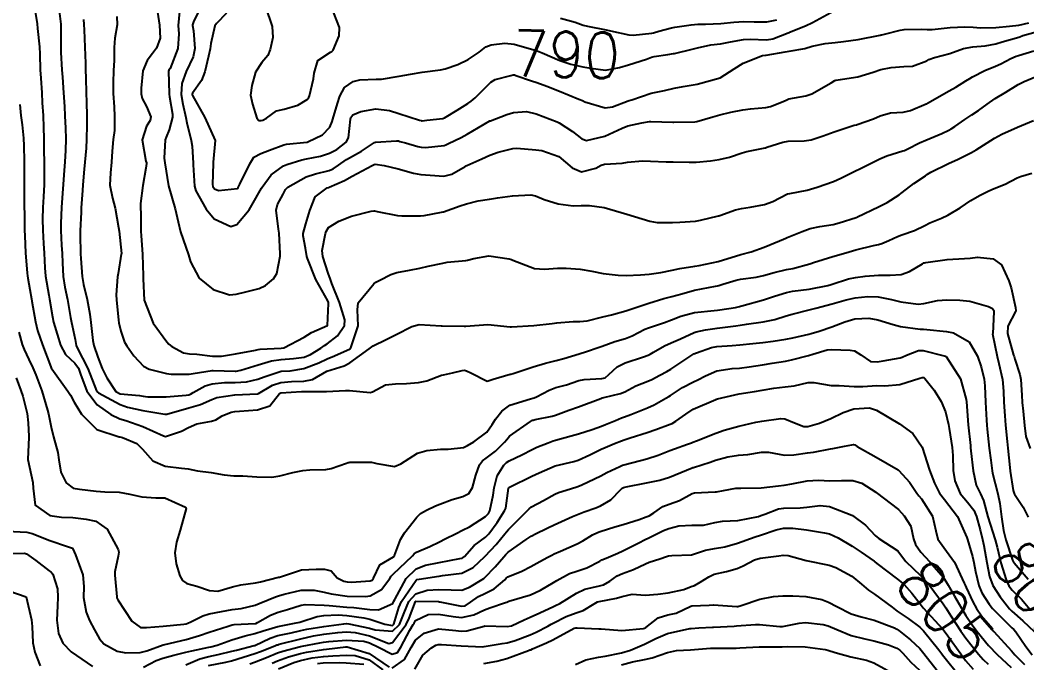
# Model space of a CAD drawing. Header units: metres. Extents: x 307586 to 320046, y 7427249 to 7434250.
# Drawn here: x 319380.8 to 319468.6, y 7428049.3 to 7428105.4 of the extents above; entities that cross this region are included whole.
import ezdxf
from ezdxf.enums import TextEntityAlignment as Align

# ---------------------------------------------------------------- set-up
doc = ezdxf.new("R2010")
doc.units = ezdxf.units.M
doc.header["$MEASUREMENT"] = 0
for name, color, linetype in [('Cotas', 45, 'Continuous'), ('Curvas de Nivel 1m', 11, 'Continuous'), ('Curvas de Nivel 5m', 15, 'Continuous')]:
    doc.layers.add(name, color=color, linetype=linetype)
doc.styles.add('Style-STANDARD', font='STANDARD.shx')

msp = doc.modelspace()

# ---------------------------------------------------------------- linework, layer by layer
at = {"layer": 'Curvas de Nivel 1m', "flags": 128}
for points, elevation in [([(319381.938, 7428107.035), (319382.252, 7428105.056), (319382.299, 7428104.644), (319382.451, 7428103.054), (319382.488, 7428102.422), (319382.519, 7428101.053), (319382.563, 7428100.322), (319382.654, 7428099.052), (319382.704, 7428098.151), (319382.767, 7428097.05), (319382.805, 7428096.027), (319382.825, 7428095.049), (319382.849, 7428093.957), (319382.857, 7428093.049), (319382.859, 7428091.922), (319382.854, 7428091.049), (319382.801, 7428089.954), (319382.743, 7428089.049), (319382.709, 7428088.023), (319382.738, 7428087.049), (319382.823, 7428085.887), (319382.868, 7428085.048), (319382.912, 7428083.769), (319382.984, 7428083.046), (319383.271, 7428081.379), (319383.332, 7428081.043), (319383.58, 7428079.496), (319383.687, 7428079.038), (319384.13, 7428077.603), (319384.29, 7428077.029), (319384.72, 7428076.198), (319385.537, 7428075.442), (319385.851, 7428075.007), (319386.036, 7428074.494), (319386.586, 7428072.999), (319387.491, 7428071.809), (319388.672, 7428070.978), (319389.478, 7428070.609), (319389.993, 7428070.444), (319391.468, 7428069.936), (319393.269, 7428069.108), (319393.455, 7428069.065), (319394.84, 7428069.522), (319395.467, 7428069.846), (319396.199, 7428070.155), (319397.476, 7428070.402), (319397.833, 7428070.511), (319398.387, 7428070.861), (319399.167, 7428071.173), (319399.487, 7428071.229), (319399.913, 7428071.269), (319401.489, 7428071.393), (319402.564, 7428071.737), (319403.403, 7428072.801), (319403.455, 7428072.849), (319403.504, 7428072.86), (319405.306, 7428072.973), (319405.506, 7428072.978), (319407.274, 7428072.985), (319407.507, 7428072.99), (319409.168, 7428073.074), (319409.508, 7428073.084), (319411.308, 7428072.901), (319411.507, 7428072.94), (319412.636, 7428073.569), (319413.518, 7428073.66), (319414.491, 7428073.693), (319415.52, 7428073.774), (319416.242, 7428073.923), (319417.529, 7428074.398), (319417.707, 7428074.451), (319418.485, 7428074.62), (319419.336, 7428074.81), (319419.535, 7428074.83), (319419.721, 7428074.794), (319420.079, 7428074.602), (319421.522, 7428073.874), (319422.041, 7428074.059), (319423.532, 7428074.491), (319423.591, 7428074.5), (319423.791, 7428074.556), (319425.539, 7428075.128), (319426.606, 7428075.455), (319427.545, 7428075.686), (319428.192, 7428075.858), (319429.551, 7428076.283), (319430.174, 7428076.481), (319431.202, 7428076.821), (319431.56, 7428076.946), (319432.666, 7428077.349), (319433.571, 7428077.616), (319434.172, 7428077.833), (319435.276, 7428078.415), (319435.584, 7428078.551), (319436.978, 7428079.007), (319437.591, 7428079.231), (319438.415, 7428079.561), (319439.598, 7428079.863), (319441.309, 7428080.053), (319441.6, 7428080.086), (319441.821, 7428080.117), (319443.168, 7428080.324), (319443.528, 7428080.397), (319443.604, 7428080.415), (319443.733, 7428080.447), (319445.61, 7428080.984), (319446.581, 7428081.312), (319447.617, 7428081.629), (319448.158, 7428081.724), (319449.62, 7428081.914), (319451.226, 7428082.226), (319451.53, 7428082.315), (319451.625, 7428082.344), (319453.036, 7428082.802), (319453.634, 7428082.929), (319454.499, 7428083.05), (319455.643, 7428083.131), (319456.683, 7428083.119), (319457.643, 7428083.2), (319458.346, 7428083.443), (319459.488, 7428084.132), (319459.59, 7428084.194), (319459.654, 7428084.217), (319459.773, 7428084.247), (319461.657, 7428084.51), (319463.156, 7428084.587), (319463.658, 7428084.628), (319464.301, 7428084.712), (319465.658, 7428084.568), (319466.374, 7428084.043), (319467.025, 7428082.651), (319467.22, 7428082.034), (319467.607, 7428080.32), (319467.637, 7428080.03), (319467.632, 7428080), (319467.602, 7428079.961), (319466.942, 7428078.684), (319466.914, 7428078.037), (319467.447, 7428076.139), (319467.483, 7428076.031), (319467.551, 7428075.8), (319467.988, 7428074.476), (319468.084, 7428074.022), (319468.16, 7428072.661), (319468.196, 7428072.02), (319468.263, 7428071.257), (319468.383, 7428070.017), (319468.52, 7428069.061), (319468.874, 7428068.009)], 797), ([(319384.074, 7428106.876), (319384.307, 7428105.036), (319384.329, 7428104.593), (319384.314, 7428103.035), (319384.327, 7428102.567), (319384.419, 7428101.034), (319384.46, 7428100.404), (319384.559, 7428099.029), (319384.631, 7428097.857), (319384.676, 7428097.027), (319384.72, 7428095.964), (319384.745, 7428095.025), (319384.731, 7428093.999), (319384.666, 7428093.026), (319384.594, 7428091.89), (319384.531, 7428091.028), (319384.465, 7428090.275), (319384.381, 7428089.03), (319384.312, 7428087.664), (319384.317, 7428087.03), (319384.393, 7428085.761), (319384.429, 7428085.028), (319384.455, 7428084.214), (319384.524, 7428083.026), (319384.682, 7428082.092), (319384.916, 7428081.02), (319385.166, 7428079.429), (319385.242, 7428079.015), (319385.302, 7428078.745), (319385.558, 7428077.513), (319385.663, 7428077.009), (319385.757, 7428076.801), (319386.668, 7428074.999), (319387.445, 7428073.05), (319387.468, 7428072.99), (319387.502, 7428072.947), (319387.62, 7428072.87), (319389.492, 7428071.842), (319390.14, 7428071.611), (319391.487, 7428071.321), (319393.407, 7428070.998), (319393.484, 7428070.996), (319393.579, 7428071.014), (319395.49, 7428071.56), (319396.517, 7428071.856), (319397.497, 7428072.283), (319397.917, 7428072.447), (319399.501, 7428072.691), (319401.472, 7428072.789), (319401.503, 7428072.791), (319401.524, 7428072.798), (319401.558, 7428072.819), (319402.79, 7428073.531), (319403.517, 7428073.767), (319404.444, 7428073.861), (319405.52, 7428073.887), (319406.269, 7428074.016), (319407.533, 7428074.75), (319409.043, 7428075.23), (319409.54, 7428075.475), (319411.215, 7428076.705), (319411.555, 7428076.957), (319412.717, 7428077.533), (319413.566, 7428077.947), (319414.94, 7428078.66), (319415.585, 7428078.825), (319417.505, 7428078.71), (319417.584, 7428078.706), (319419.508, 7428078.687), (319419.584, 7428078.676), (319419.65, 7428078.675), (319421.585, 7428078.827), (319423.517, 7428078.627), (319423.583, 7428078.616), (319423.639, 7428078.614), (319425.585, 7428078.748), (319427.19, 7428078.911), (319427.587, 7428078.961), (319429.005, 7428079.08), (319429.589, 7428079.076), (319430.251, 7428079.142), (319431.593, 7428079.486), (319432.364, 7428079.684), (319433.599, 7428080.013), (319434.825, 7428080.422), (319435.606, 7428080.693), (319436.92, 7428081.087), (319437.612, 7428081.257), (319438.493, 7428081.503), (319439.617, 7428081.818), (319441.447, 7428082.168), (319441.621, 7428082.19), (319441.74, 7428082.22), (319442.084, 7428082.335), (319443.249, 7428082.703), (319443.63, 7428082.777), (319444.97, 7428082.963), (319445.635, 7428083.107), (319446.555, 7428083.365), (319447.643, 7428083.613), (319448.183, 7428083.727), (319449.651, 7428084.13), (319449.741, 7428084.16), (319449.994, 7428084.245), (319451.658, 7428084.747), (319452.793, 7428085.077), (319453.664, 7428085.349), (319455.221, 7428085.729), (319455.669, 7428085.807), (319455.95, 7428085.887), (319456.542, 7428086.161), (319457.316, 7428086.516), (319457.68, 7428086.647), (319458.796, 7428087.029), (319459.693, 7428087.473), (319460.13, 7428087.69), (319461.152, 7428088.108), (319461.706, 7428088.371), (319462.782, 7428089.02), (319463.718, 7428089.631), (319464.468, 7428090.069), (319465.288, 7428090.498), (319465.732, 7428090.686), (319466.7, 7428091.079), (319467.747, 7428091.609), (319468.04, 7428091.735), (319469.035, 7428092.017)], 796), ([(319396.716, 7428106.888), (319395.896, 7428105.24), (319395.816, 7428104.979), (319395.812, 7428104.901), (319395.886, 7428104.443), (319396.015, 7428102.898), (319395.856, 7428102.18), (319395.246, 7428100.899), (319394.877, 7428099.855), (319394.813, 7428098.905), (319394.959, 7428098.057), (319395.226, 7428096.899), (319395.311, 7428096.42), (319395.677, 7428094.891), (319395.765, 7428094.374), (319395.861, 7428092.889), (319395.862, 7428092.768), (319395.979, 7428090.887), (319396.102, 7428090.501), (319397.005, 7428088.877), (319397.685, 7428088.048), (319399.157, 7428087.377), (319399.68, 7428087.556), (319400.749, 7428088.834), (319401.094, 7428089.438), (319401.719, 7428090.532), (319401.83, 7428090.711), (319401.893, 7428090.818), (319402.674, 7428091.87), (319403.742, 7428092.672), (319404.038, 7428092.796), (319405.346, 7428093.179), (319405.75, 7428093.272), (319406.986, 7428093.527), (319407.758, 7428093.762), (319408.402, 7428094.105), (319409.2, 7428094.736), (319409.403, 7428095.108), (319409.592, 7428096.732), (319409.632, 7428096.894), (319409.797, 7428097.107), (319410.482, 7428097.402), (319411.802, 7428097.628), (319412.991, 7428097.498), (319413.801, 7428097.248), (319415.619, 7428096.653), (319415.755, 7428096.613), (319415.792, 7428096.607), (319415.836, 7428096.606), (319416.254, 7428096.645), (319417.638, 7428096.789), (319417.796, 7428096.845), (319418.888, 7428097.537), (319419.815, 7428098.103), (319420.117, 7428098.307), (319420.46, 7428098.6), (319421.837, 7428099.978), (319422.209, 7428100.206), (319423.578, 7428100.563), (319423.794, 7428100.61), (319423.843, 7428100.611), (319423.887, 7428100.603), (319424.006, 7428100.558), (319425.377, 7428100.075), (319425.837, 7428099.928), (319426.727, 7428099.628), (319427.83, 7428099.187), (319429.516, 7428098.493), (319429.821, 7428098.359), (319430.047, 7428098.26), (319431.812, 7428097.72), (319432.446, 7428097.821), (319433.821, 7428098.329), (319433.905, 7428098.356), (319434.144, 7428098.435), (319435.829, 7428098.997), (319436.977, 7428099.253), (319437.833, 7428099.438), (319438.628, 7428099.589), (319439.837, 7428099.804), (319441.843, 7428100.34), (319443.053, 7428101.125), (319443.856, 7428101.629), (319445.545, 7428102.295), (319445.824, 7428102.33), (319445.864, 7428102.332), (319447.52, 7428102.622), (319447.869, 7428102.674), (319449.233, 7428102.903), (319449.881, 7428103.101), (319450.997, 7428103.346), (319451.885, 7428103.421), (319452.592, 7428103.507), (319453.888, 7428103.699), (319455.787, 7428104.067), (319455.892, 7428104.088), (319455.953, 7428104.109), (319456.18, 7428104.167), (319457.538, 7428104.512), (319457.897, 7428104.561), (319459.437, 7428104.595), (319459.897, 7428104.568), (319460.345, 7428104.571), (319461.899, 7428104.724), (319463.182, 7428104.805), (319463.9, 7428104.78), (319464.548, 7428104.719), (319465.9, 7428104.723), (319467.095, 7428104.844), (319467.902, 7428104.943), (319468.778, 7428105.147)], 791), ([(319392.765, 7428106.071), (319392.92, 7428104.93), (319392.999, 7428103.806), (319392.681, 7428102.932), (319392.32, 7428102.474), (319391.852, 7428101.852), (319391.475, 7428100.946), (319391.324, 7428099.444), (319391.325, 7428098.947), (319391.411, 7428098.548), (319391.802, 7428097.857), (319392.17, 7428096.936), (319392.107, 7428096.619), (319391.785, 7428096.118), (319391.428, 7428094.945), (319391.745, 7428093.079), (319391.788, 7428092.94), (319391.794, 7428092.887), (319391.738, 7428092.458), (319391.484, 7428090.944), (319391.27, 7428089.375), (319391.279, 7428088.946), (319391.302, 7428088.559), (319391.314, 7428086.945), (319391.328, 7428086.604), (319391.458, 7428084.943), (319391.507, 7428083.06), (319391.502, 7428082.942), (319391.501, 7428082.821), (319391.603, 7428080.94), (319392.375, 7428078.932), (319393.557, 7428077.305), (319393.752, 7428077.114), (319394.017, 7428076.913), (319395.014, 7428076.365), (319395.547, 7428076.281), (319396.177, 7428076.253), (319397.545, 7428076.079), (319398.337, 7428076.07), (319399.547, 7428076.282), (319401.302, 7428076.575), (319401.551, 7428076.637), (319401.706, 7428076.663), (319403.553, 7428076.772), (319403.775, 7428076.797), (319405.562, 7428077.71), (319406.2, 7428078.13), (319407.573, 7428078.75), (319407.687, 7428080.663), (319407.669, 7428080.749), (319407.604, 7428080.879), (319406.581, 7428082.76), (319405.834, 7428084.584), (319405.789, 7428084.769), (319405.66, 7428085.476), (319405.449, 7428086.552), (319405.457, 7428086.773), (319405.681, 7428087.601), (319405.97, 7428088.487), (319406.039, 7428088.767), (319406.497, 7428089.976), (319407.556, 7428090.752), (319407.689, 7428090.784), (319407.723, 7428090.797), (319409.07, 7428091.396), (319409.733, 7428091.766), (319411.487, 7428092.704), (319411.662, 7428092.783), (319411.744, 7428092.804), (319412.535, 7428092.692), (319413.74, 7428092.396), (319415.101, 7428092.024), (319415.736, 7428091.918), (319416.534, 7428091.843), (319417.734, 7428091.78), (319418.419, 7428091.94), (319419.6, 7428092.611), (319419.688, 7428092.666), (319419.744, 7428092.693), (319421.057, 7428093.287), (319421.758, 7428093.613), (319422.484, 7428093.851), (319423.767, 7428094.186), (319424.106, 7428094.217), (319425.766, 7428094.051), (319426.294, 7428093.995), (319427.758, 7428093.493), (319428.926, 7428092.498), (319429.739, 7428092.136), (319430.984, 7428092.471), (319431.474, 7428092.737), (319431.748, 7428092.807), (319433.279, 7428092.916), (319433.751, 7428092.978), (319435.079, 7428093.095), (319435.753, 7428093.081), (319437.118, 7428093.03), (319437.752, 7428093.015), (319439.149, 7428092.979), (319439.752, 7428092.991), (319441.002, 7428093.104), (319441.756, 7428093.223), (319442.655, 7428093.435), (319443.765, 7428093.808), (319444.16, 7428093.921), (319445.772, 7428094.243), (319445.809, 7428094.253), (319445.914, 7428094.289), (319447.317, 7428094.735), (319447.778, 7428094.82), (319449.184, 7428094.851), (319449.78, 7428094.935), (319450.841, 7428095.292), (319451.787, 7428095.646), (319452.21, 7428095.794), (319453.527, 7428096.203), (319453.734, 7428096.26), (319453.794, 7428096.281), (319455.211, 7428096.77), (319455.806, 7428097.026), (319456.691, 7428097.28), (319457.811, 7428097.365), (319458.448, 7428097.509), (319459.822, 7428098.073), (319459.864, 7428098.088), (319459.929, 7428098.128), (319461.834, 7428099.21), (319462.394, 7428099.538), (319463.288, 7428100.086), (319463.636, 7428100.293), (319463.848, 7428100.424), (319464.922, 7428100.999), (319465.863, 7428101.372), (319466.338, 7428101.573), (319467.21, 7428102.037), (319467.671, 7428102.236), (319467.876, 7428102.299), (319469.199, 7428102.697)], 793), ([(319394.682, 7428106.135), (319394.56, 7428104.913), (319394.605, 7428104.19), (319394.536, 7428102.913), (319393.845, 7428101.164), (319393.747, 7428101.018), (319393.706, 7428100.921), (319393.76, 7428098.974), (319393.769, 7428098.92), (319393.811, 7428098.697), (319394.053, 7428097.174), (319394.06, 7428096.916), (319393.782, 7428095.799), (319393.516, 7428095.182), (319393.413, 7428094.924), (319393.325, 7428093.349), (319393.383, 7428092.924), (319393.723, 7428090.92), (319394.307, 7428088.911), (319394.562, 7428087.787), (319394.77, 7428086.904), (319394.996, 7428086.23), (319395.467, 7428084.893), (319395.644, 7428084.307), (319396.376, 7428082.882), (319397.613, 7428081.877), (319399.039, 7428081.426), (319399.609, 7428081.461), (319400.45, 7428081.676), (319401.614, 7428081.963), (319402.19, 7428082.241), (319402.884, 7428082.807), (319403.157, 7428083.278), (319403.463, 7428084.802), (319403.465, 7428084.992), (319403.376, 7428086.803), (319403.325, 7428087.154), (319403.097, 7428088.806), (319403.215, 7428089.29), (319403.714, 7428090.204), (319403.924, 7428090.593), (319404.134, 7428090.794), (319405.732, 7428091.704), (319406.524, 7428091.973), (319407.738, 7428092.264), (319408.075, 7428092.411), (319408.55, 7428092.742), (319409.253, 7428093.233), (319409.755, 7428093.525), (319410.54, 7428093.94), (319411.684, 7428094.701), (319411.773, 7428094.745), (319413.606, 7428094.851), (319413.775, 7428094.839), (319413.902, 7428094.805), (319414.385, 7428094.671), (319415.477, 7428094.363), (319415.768, 7428094.302), (319416.139, 7428094.275), (319417.77, 7428094.454), (319417.898, 7428094.502), (319418.149, 7428094.626), (319419.249, 7428095.145), (319419.781, 7428095.423), (319421.747, 7428096.581), (319421.776, 7428096.597), (319421.793, 7428096.609), (319423.222, 7428097.145), (319423.804, 7428097.322), (319424.954, 7428097.395), (319425.803, 7428097.206), (319427.613, 7428096.512), (319427.792, 7428096.426), (319428.959, 7428095.673), (319429.778, 7428095.013), (319430.177, 7428094.884), (319431.781, 7428095.254), (319433.285, 7428095.942), (319433.79, 7428096.16), (319435.015, 7428096.422), (319435.677, 7428096.53), (319435.795, 7428096.538), (319437.714, 7428096.471), (319437.794, 7428096.473), (319439.645, 7428096.521), (319439.795, 7428096.541), (319441.212, 7428096.939), (319441.805, 7428097.114), (319442.782, 7428097.356), (319443.811, 7428097.552), (319444.478, 7428097.645), (319445.815, 7428097.77), (319446.244, 7428097.858), (319447.343, 7428098.275), (319447.659, 7428098.437), (319447.825, 7428098.504), (319449.317, 7428098.766), (319449.83, 7428098.941), (319451.516, 7428099.901), (319451.842, 7428100.102), (319451.925, 7428100.137), (319452.326, 7428100.215), (319453.644, 7428100.404), (319453.847, 7428100.442), (319455.184, 7428100.849), (319455.856, 7428101.06), (319456.77, 7428101.251), (319457.861, 7428101.336), (319458.627, 7428101.377), (319459.868, 7428101.83), (319460.051, 7428101.946), (319460.544, 7428102.12), (319461.877, 7428102.475), (319463.072, 7428102.897), (319463.883, 7428103.045), (319464.949, 7428103.13), (319465.886, 7428103.314), (319466.452, 7428103.48), (319467.892, 7428103.902), (319467.987, 7428103.934), (319468.247, 7428104.026), (319469.519, 7428104.391)], 792), ([(319402.185, 7428106.542), (319402.764, 7428104.811), (319402.819, 7428103.871), (319402.578, 7428102.813), (319402.375, 7428102.298), (319401.852, 7428101.684), (319401.298, 7428100.828), (319400.97, 7428099.688), (319400.861, 7428098.834), (319401.033, 7428098.059), (319401.412, 7428096.826), (319401.582, 7428096.614), (319401.791, 7428096.614), (319401.946, 7428096.664), (319402.269, 7428096.815), (319403.129, 7428097.477), (319403.801, 7428097.611), (319404.999, 7428097.976), (319405.81, 7428098.446), (319405.963, 7428098.617), (319406.024, 7428098.768), (319406.351, 7428100.249), (319406.428, 7428100.764), (319406.756, 7428101.859), (319407.861, 7428102.582), (319407.973, 7428102.638), (319408.071, 7428102.748), (319408.615, 7428104.01), (319408.633, 7428104.743), (319407.911, 7428106.603)], 789), ([(319389.193, 7428105.684), (319389.232, 7428104.977), (319389.045, 7428103.808), (319388.984, 7428102.979), (319388.967, 7428101.863), (319388.929, 7428100.979), (319388.873, 7428099.934), (319388.887, 7428098.979), (319388.966, 7428097.814), (319389.014, 7428096.978), (319388.997, 7428095.762), (319388.899, 7428094.979), (319388.787, 7428093.95), (319388.75, 7428092.98), (319388.657, 7428092.057), (319388.606, 7428090.981), (319388.832, 7428089.852), (319389.056, 7428088.976), (319389.353, 7428087.297), (319389.397, 7428086.973), (319389.601, 7428085.023), (319389.599, 7428084.971), (319389.313, 7428083.288), (319389.271, 7428082.974), (319389.152, 7428081.43), (319389.164, 7428080.974), (319389.339, 7428079.21), (319389.379, 7428078.972), (319389.566, 7428078.259), (319389.889, 7428077.298), (319390.065, 7428076.962), (319390.685, 7428076.094), (319391.536, 7428075.2), (319392.038, 7428074.935), (319393.527, 7428074.549), (319393.937, 7428074.504), (319395.527, 7428074.502), (319395.869, 7428074.546), (319397.532, 7428074.802), (319397.597, 7428074.804), (319399.531, 7428074.743), (319399.629, 7428074.751), (319400.017, 7428074.843), (319401.538, 7428075.31), (319402.702, 7428075.648), (319403.543, 7428075.774), (319404.617, 7428075.857), (319405.545, 7428075.988), (319406.111, 7428076.2), (319407.013, 7428076.755), (319407.32, 7428076.988), (319407.557, 7428077.145), (319408.469, 7428077.836), (319409.063, 7428078.735), (319409.089, 7428079.227), (319408.628, 7428080.74), (319407.965, 7428082.401), (319407.834, 7428082.748), (319407.631, 7428083.31), (319407.175, 7428084.755), (319407.124, 7428085.29), (319407.417, 7428086.753), (319407.481, 7428086.946), (319407.678, 7428087.293), (319408.572, 7428087.853), (319409.688, 7428088.277), (319411.409, 7428088.704), (319411.65, 7428088.744), (319411.694, 7428088.747), (319411.906, 7428088.698), (319413.698, 7428088.346), (319414.062, 7428088.31), (319415.698, 7428088.296), (319416.014, 7428088.331), (319417.531, 7428088.632), (319417.673, 7428088.66), (319417.703, 7428088.667), (319419.153, 7428089.171), (319419.71, 7428089.356), (319420.721, 7428089.603), (319421.715, 7428089.765), (319422.422, 7428089.867), (319423.718, 7428090.044), (319425.314, 7428090.131), (319425.718, 7428090.061), (319426.491, 7428089.747), (319427.711, 7428089.349), (319429.014, 7428089.192), (319429.71, 7428089.199), (319430.455, 7428089.223), (319431.709, 7428089.047), (319433.703, 7428088.44), (319435.695, 7428087.85), (319436.358, 7428087.738), (319437.693, 7428087.715), (319438.323, 7428087.754), (319439.695, 7428087.854), (319440.136, 7428087.924), (319441.702, 7428088.299), (319441.735, 7428088.307), (319441.822, 7428088.339), (319443.193, 7428088.841), (319443.709, 7428088.955), (319444.454, 7428089.052), (319445.713, 7428089.304), (319446.431, 7428089.567), (319447.722, 7428090.224), (319447.756, 7428090.236), (319447.928, 7428090.268), (319449.427, 7428090.552), (319449.727, 7428090.624), (319450.29, 7428090.803), (319451.734, 7428091.313), (319452.364, 7428091.587), (319453.579, 7428092.202), (319453.701, 7428092.253), (319453.754, 7428092.278), (319453.899, 7428092.342), (319455.764, 7428093.288), (319456.381, 7428093.55), (319457.771, 7428093.967), (319457.909, 7428094.011), (319458.221, 7428094.146), (319459.245, 7428094.668), (319459.781, 7428094.918), (319461.169, 7428095.492), (319461.79, 7428095.775), (319461.998, 7428095.891), (319462.304, 7428096.095), (319463.175, 7428096.713), (319463.808, 7428097.117), (319464.383, 7428097.503), (319465.14, 7428098.06), (319465.828, 7428098.532), (319466.771, 7428099.103), (319467.84, 7428099.76), (319468.009, 7428099.861), (319468.352, 7428100.025), (319469.396, 7428100.468)], 794), ([(319427.903, 7428105.562), (319429.197, 7428105.2), (319429.898, 7428104.955), (319430.259, 7428104.847), (319431.894, 7428104.547), (319432.288, 7428104.456), (319433.888, 7428104.086), (319434.244, 7428104.078), (319435.891, 7428104.253), (319436.025, 7428104.274), (319436.484, 7428104.404), (319437.588, 7428104.701), (319437.897, 7428104.765), (319439.303, 7428104.972), (319439.899, 7428105.025), (319440.571, 7428105.031), (319441.9, 7428105.075), (319443.028, 7428105.203), (319443.902, 7428105.265), (319444.822, 7428105.226), (319445.902, 7428105.242), (319446.774, 7428105.411)], 789), ([(319380.734, 7428098.007), (319380.839, 7428097.074), (319380.956, 7428096.244), (319381.058, 7428095.071), (319381.095, 7428094.403), (319381.131, 7428093.069), (319381.135, 7428092.467), (319381.136, 7428091.069), (319381.114, 7428089.657), (319381.121, 7428089.069), (319381.14, 7428088.521), (319381.158, 7428087.068), (319381.171, 7428086.57), (319381.236, 7428085.066), (319381.373, 7428083.317), (319381.408, 7428083.063), (319381.437, 7428082.879), (319381.611, 7428081.876), (319381.76, 7428081.058), (319381.79, 7428080.868), (319382.104, 7428079.055), (319382.299, 7428078.319), (319382.734, 7428077.048), (319383.448, 7428075.127), (319383.485, 7428075.04), (319383.532, 7428074.956), (319384.943, 7428073.018), (319385.156, 7428072.671), (319385.493, 7428072.049), (319386.134, 7428071.003), (319387.463, 7428069.673), (319389.403, 7428069.021), (319389.454, 7428069.014), (319389.7, 7428068.966), (319390.961, 7428068.46), (319391.443, 7428067.965), (319392.341, 7428066.931), (319393.428, 7428066.461), (319394.836, 7428066.308), (319395.426, 7428066.233), (319396.232, 7428066.075), (319397.423, 7428065.917), (319398.574, 7428065.706), (319399.421, 7428065.62), (319400.198, 7428065.616), (319401.42, 7428065.526), (319402.729, 7428065.498), (319403.421, 7428065.615), (319404.566, 7428065.925), (319405.426, 7428066.103), (319406.034, 7428066.157), (319407.427, 7428066.178), (319407.916, 7428066.257), (319409.25, 7428066.732), (319409.385, 7428066.779), (319409.434, 7428066.794), (319409.524, 7428066.819), (319411.434, 7428066.81), (319411.885, 7428066.695), (319413.43, 7428066.429), (319413.997, 7428066.672), (319415.442, 7428067.598), (319416.251, 7428067.836), (319417.446, 7428067.949), (319418.107, 7428067.962), (319419.455, 7428068.089), (319419.795, 7428068.267), (319420.342, 7428068.597), (319421.472, 7428069.442), (319421.937, 7428070.116), (319422.248, 7428070.572), (319422.802, 7428071.255), (319423.495, 7428071.8), (319425.297, 7428072.329), (319425.501, 7428072.388), (319425.604, 7428072.426), (319425.811, 7428072.527), (319426.922, 7428073.106), (319427.515, 7428073.318), (319428.448, 7428073.571), (319429.525, 7428073.938), (319429.975, 7428074.034), (319431.528, 7428074.118), (319431.8, 7428074.187), (319432.134, 7428074.454), (319432.862, 7428075.125), (319433.543, 7428075.484), (319435.15, 7428076.017), (319435.55, 7428076.151), (319435.726, 7428076.234), (319436.013, 7428076.405), (319436.999, 7428076.958), (319437.565, 7428077.219), (319438.37, 7428077.583), (319439.58, 7428078.143), (319439.75, 7428078.198), (319440.548, 7428078.356), (319441.585, 7428078.517), (319443.201, 7428078.709), (319443.587, 7428078.762), (319444.128, 7428078.851), (319445.591, 7428079.055), (319446.615, 7428079.257), (319447.596, 7428079.573), (319448.126, 7428079.736), (319449.601, 7428080.093), (319450.179, 7428080.241), (319451.607, 7428080.626), (319452.841, 7428080.977), (319453.612, 7428081.146), (319454.714, 7428081.278), (319455.619, 7428081.239), (319456.777, 7428080.997), (319457.613, 7428080.814), (319459.129, 7428080.616), (319459.611, 7428080.657), (319460.794, 7428080.934), (319461.616, 7428080.976), (319462.751, 7428080.954), (319463.615, 7428080.86), (319465.261, 7428080.402), (319465.606, 7428080.231), (319465.712, 7428080.049), (319465.719, 7428079.932), (319465.616, 7428078.05), (319465.614, 7428078.019), (319465.997, 7428076.046), (319466.151, 7428075.44), (319466.461, 7428074.041), (319466.556, 7428073.006), (319466.595, 7428072.039), (319466.676, 7428070.857), (319466.744, 7428070.037), (319466.889, 7428068.615), (319466.949, 7428068.035), (319467.113, 7428066.358), (319467.151, 7428066.033), (319467.416, 7428064.353), (319467.484, 7428064.099), (319467.532, 7428064.028), (319468.279, 7428062.894), (319468.711, 7428062.01)], 798), ([(319380.664, 7428078.173), (319380.945, 7428077.069), (319381.125, 7428076.643), (319381.54, 7428075.786), (319381.877, 7428075.057), (319382.149, 7428074.429), (319382.666, 7428073.048), (319383.166, 7428071.364), (319383.235, 7428071.042), (319383.466, 7428069.879), (319383.677, 7428069.037), (319384.061, 7428067.653), (319384.161, 7428067.029), (319384.328, 7428065.932), (319384.787, 7428065.019), (319385.406, 7428064.562), (319385.959, 7428064.451), (319387.402, 7428064.283), (319388.147, 7428064.237), (319389.401, 7428064.189), (319390.328, 7428064.027), (319391.396, 7428063.784), (319392.609, 7428063.714), (319393.395, 7428063.714), (319395.189, 7428062.893), (319395.264, 7428062.774), (319394.726, 7428060.9), (319394.418, 7428059.833), (319394.272, 7428058.906), (319394.372, 7428057.953), (319394.694, 7428056.899), (319394.923, 7428056.509), (319395.306, 7428056.24), (319396.188, 7428055.997), (319397.3, 7428055.61), (319398.011, 7428055.57), (319399.304, 7428055.939), (319400.02, 7428056.119), (319401.308, 7428056.304), (319401.732, 7428056.392), (319403.313, 7428056.772), (319403.399, 7428056.799), (319405.319, 7428057.412), (319406.59, 7428057.488), (319407.32, 7428057.474), (319407.905, 7428057.327), (319408.439, 7428056.733), (319409.008, 7428056.423), (319409.309, 7428056.365), (319409.669, 7428056.357), (319411.31, 7428056.453), (319411.484, 7428056.526), (319411.585, 7428056.697), (319412.163, 7428057.854), (319413.332, 7428058.567), (319413.44, 7428058.678), (319413.941, 7428060.084), (319414.314, 7428060.666), (319415.377, 7428062.032), (319415.689, 7428062.338), (319416.215, 7428062.642), (319417.014, 7428063.008), (319417.391, 7428063.148), (319418.468, 7428063.548), (319419.401, 7428063.81), (319419.928, 7428064.08), (319420.228, 7428064.598), (319420.525, 7428065.694), (319420.853, 7428066.589), (319421.096, 7428066.927), (319421.442, 7428067.171), (319422.247, 7428067.776), (319423.028, 7428068.564), (319423.221, 7428068.807), (319423.468, 7428069.076), (319425.309, 7428070.36), (319425.482, 7428070.471), (319425.52, 7428070.492), (319425.714, 7428070.528), (319427.175, 7428070.824), (319427.487, 7428070.922), (319428.632, 7428071.358), (319429.494, 7428071.648), (319431.421, 7428072.38), (319431.502, 7428072.413), (319431.539, 7428072.423), (319431.691, 7428072.458), (319433.153, 7428072.799), (319433.511, 7428072.955), (319434.48, 7428073.464), (319435.525, 7428073.877), (319435.89, 7428074.043), (319436.574, 7428074.4), (319437.2, 7428074.73), (319437.538, 7428074.928), (319438.424, 7428075.502), (319439.552, 7428076.255), (319439.773, 7428076.367), (319441.078, 7428076.829), (319441.562, 7428076.917), (319442.893, 7428076.997), (319443.564, 7428077.046), (319444.705, 7428077.164), (319445.568, 7428077.267), (319446.468, 7428077.382), (319447.572, 7428077.548), (319448.173, 7428077.665), (319449.579, 7428077.983), (319449.793, 7428078.033), (319450.483, 7428078.236), (319451.587, 7428078.612), (319452.73, 7428079.07), (319453.594, 7428079.331), (319454.805, 7428079.392), (319455.594, 7428079.24), (319456.929, 7428078.818), (319457.588, 7428078.651), (319459.299, 7428078.419), (319459.586, 7428078.41), (319459.863, 7428078.403), (319461.584, 7428078.206), (319462.209, 7428078.094), (319463.571, 7428077.303), (319464.302, 7428076.069), (319464.618, 7428075.139), (319464.87, 7428074.06), (319464.933, 7428073.465), (319464.992, 7428072.058), (319465.073, 7428070.473), (319465.101, 7428070.056), (319465.131, 7428069.707), (319465.312, 7428068.052), (319465.447, 7428066.99), (319465.577, 7428066.049), (319465.611, 7428065.868), (319466.069, 7428064.043), (319466.241, 7428063.206), (319466.397, 7428062.04), (319466.568, 7428060.845), (319466.768, 7428060.036), (319467.345, 7428058.259), (319467.418, 7428058.103), (319467.487, 7428058.028), (319468.711, 7428056.62)], 799), ([(319379.641, 7428060.804), (319381.358, 7428060.708), (319381.812, 7428060.599), (319383.347, 7428059.979), (319384.897, 7428059.459), (319385.337, 7428059.308), (319385.498, 7428059.008), (319385.6, 7428058.737), (319386.227, 7428057.001), (319386.331, 7428055.971), (319386.288, 7428055), (319386.54, 7428053.731), (319386.827, 7428052.994), (319387.255, 7428052.187), (319387.684, 7428051.42), (319388.074, 7428050.978), (319389.234, 7428050.343), (319389.986, 7428050.198), (319391.232, 7428050.212), (319391.814, 7428050.354), (319393.242, 7428050.883), (319393.269, 7428050.894), (319393.406, 7428050.918), (319395.248, 7428051.36), (319396.427, 7428051.703), (319397.254, 7428051.98), (319398.929, 7428052.514), (319399.261, 7428052.631), (319399.434, 7428052.665), (319401.262, 7428052.732), (319401.333, 7428052.749), (319401.49, 7428052.818), (319402.619, 7428053.46), (319403.277, 7428053.722), (319404.102, 7428053.966), (319405.287, 7428054.357), (319405.648, 7428054.406), (319407.287, 7428054.333), (319407.72, 7428054.309), (319409.285, 7428054.183), (319409.872, 7428054.126), (319411.282, 7428053.968), (319412.045, 7428053.928), (319413.29, 7428054.496), (319413.345, 7428054.626), (319413.368, 7428054.679), (319413.461, 7428054.844), (319414.447, 7428056.663), (319415.322, 7428057.514), (319416.133, 7428057.833), (319417.327, 7428058.055), (319419.129, 7428058.401), (319419.331, 7428058.442), (319419.434, 7428058.496), (319419.533, 7428058.598), (319420.388, 7428059.554), (319421.36, 7428060.281), (319421.519, 7428060.421), (319421.651, 7428060.577), (319422.39, 7428061.553), (319423.037, 7428062.563), (319423.129, 7428062.82), (319423.389, 7428064.56), (319423.394, 7428064.579), (319423.413, 7428064.602), (319423.517, 7428064.662), (319425.424, 7428065.605), (319426.05, 7428065.9), (319427.433, 7428066.51), (319429.065, 7428066.867), (319429.44, 7428066.992), (319430.458, 7428067.464), (319431.455, 7428067.951), (319431.804, 7428068.111), (319432.613, 7428068.448), (319433.226, 7428068.681), (319433.466, 7428068.775), (319433.989, 7428068.953), (319435.473, 7428069.4), (319436.217, 7428069.661), (319437.48, 7428070.119), (319437.668, 7428070.201), (319437.974, 7428070.385), (319438.852, 7428071.014), (319439.494, 7428071.437), (319441.453, 7428072.291), (319441.503, 7428072.31), (319441.526, 7428072.317), (319441.6, 7428072.339), (319443.131, 7428072.701), (319443.51, 7428072.769), (319444.836, 7428072.977), (319445.515, 7428073.092), (319446.533, 7428073.265), (319447.52, 7428073.384), (319448.302, 7428073.482), (319449.526, 7428073.767), (319450.012, 7428073.757), (319451.522, 7428073.505), (319452.238, 7428073.497), (319453.521, 7428073.417), (319454.297, 7428073.412), (319455.523, 7428073.497), (319456.205, 7428073.484), (319457.527, 7428073.605), (319459.255, 7428074.133), (319459.461, 7428074.203), (319459.534, 7428074.217), (319459.604, 7428074.199), (319459.692, 7428074.128), (319460.497, 7428073.085), (319461.128, 7428072.104), (319461.499, 7428071.2), (319461.762, 7428070.097), (319461.822, 7428069.755), (319462.083, 7428068.094), (319462.139, 7428067.407), (319462.176, 7428066.093), (319462.32, 7428065.195), (319462.776, 7428064.086), (319463.405, 7428063.315), (319463.961, 7428062.634), (319464.194, 7428062.068), (319464.517, 7428060.922), (319464.741, 7428060.059), (319464.846, 7428059.546), (319465.096, 7428058.054), (319465.325, 7428056.844), (319465.625, 7428056.047), (319466.262, 7428055.081), (319467.091, 7428054.032), (319467.291, 7428053.828), (319468.25, 7428052.983), (319469.273, 7428052.013)], 801), ([(319391.524, 7428048.937), (319392.638, 7428049.51), (319393.225, 7428049.734), (319394.166, 7428049.969), (319395.233, 7428050.23), (319395.752, 7428050.368), (319397.24, 7428050.68), (319397.398, 7428050.711), (319397.954, 7428050.859), (319399.248, 7428051.325), (319400.403, 7428051.677), (319401.253, 7428051.873), (319401.975, 7428052.094), (319403.26, 7428052.491), (319404.717, 7428052.778), (319405.165, 7428052.87), (319405.265, 7428052.904), (319406.671, 7428053.356), (319407.273, 7428053.434), (319408.508, 7428053.498), (319409.274, 7428053.45), (319410.744, 7428053.232), (319411.269, 7428053.121), (319412.583, 7428052.687), (319413.262, 7428052.562), (319413.383, 7428052.678), (319413.813, 7428054.144), (319414.049, 7428054.669), (319415.312, 7428056.533), (319415.376, 7428056.586), (319415.797, 7428056.645), (319417.097, 7428056.85), (319417.315, 7428056.888), (319417.615, 7428056.924), (319419.318, 7428057.136), (319420.279, 7428057.634), (319421.306, 7428058.58), (319421.324, 7428058.599), (319421.343, 7428058.616), (319422.302, 7428059.622), (319423.07, 7428060.563), (319423.193, 7428060.734), (319423.367, 7428060.938), (319424.984, 7428062.536), (319425.176, 7428062.743), (319425.389, 7428062.92), (319426.436, 7428063.481), (319427.405, 7428064.014), (319427.745, 7428064.168), (319428.786, 7428064.489), (319429.415, 7428064.688), (319429.767, 7428064.827), (319431.425, 7428065.635), (319431.966, 7428065.916), (319433.089, 7428066.443), (319433.326, 7428066.549), (319433.435, 7428066.588), (319434.893, 7428066.966), (319435.443, 7428067.11), (319436.421, 7428067.428), (319437.455, 7428067.834), (319437.855, 7428067.986), (319439.004, 7428068.375), (319439.336, 7428068.499), (319439.465, 7428068.557), (319439.791, 7428068.69), (319441.473, 7428069.357), (319442.201, 7428069.607), (319443.479, 7428069.95), (319444.947, 7428070.298), (319445.484, 7428070.402), (319447.143, 7428070.617), (319447.486, 7428070.593), (319448.319, 7428070.262), (319449.145, 7428069.919), (319449.48, 7428069.932), (319450.502, 7428070.235), (319451.487, 7428070.617), (319452.559, 7428071.142), (319453.496, 7428071.481), (319454.872, 7428071.555), (319455.495, 7428071.352), (319457.483, 7428070.15), (319458.654, 7428069.312), (319459.463, 7428068.12), (319460.117, 7428066.113), (319460.532, 7428064.998), (319460.99, 7428064.104), (319461.408, 7428063.562), (319462.557, 7428062.088), (319463.365, 7428060.252), (319463.415, 7428060.079), (319463.851, 7428058.576), (319463.961, 7428058.071), (319464.105, 7428057.294), (319464.399, 7428056.064), (319464.666, 7428055.419), (319465.297, 7428054.428), (319465.61, 7428054.047), (319467.276, 7428052.377), (319467.454, 7428052.207), (319467.623, 7428052.025), (319468.516, 7428050.75), (319469.048, 7428050.003)], 802), ([(319395.217, 7428049.141), (319396.439, 7428049.664), (319397.228, 7428049.878), (319398.052, 7428050.036), (319399.235, 7428050.325), (319399.641, 7428050.432), (319401.202, 7428050.82), (319401.235, 7428050.828), (319402.584, 7428051.472), (319403.252, 7428051.688), (319404.403, 7428051.931), (319405.256, 7428052.123), (319405.782, 7428052.241), (319407.26, 7428052.496), (319409.017, 7428052.724), (319409.234, 7428052.749), (319409.263, 7428052.747), (319409.438, 7428052.718), (319411.259, 7428052.351), (319411.75, 7428052.203), (319413.257, 7428052.083), (319413.861, 7428052.671), (319414.266, 7428053.677), (319414.688, 7428054.659), (319415.3, 7428055.345), (319416.285, 7428055.659), (319417.304, 7428055.722), (319418.368, 7428055.678), (319419.304, 7428055.666), (319419.972, 7428055.928), (319421.075, 7428056.582), (319421.217, 7428056.678), (319421.316, 7428056.762), (319422.218, 7428057.683), (319422.972, 7428058.564), (319423.14, 7428058.767), (319423.347, 7428058.967), (319424.904, 7428060.083), (319425.361, 7428060.372), (319425.465, 7428060.426), (319425.663, 7428060.527), (319426.806, 7428061.078), (319427.371, 7428061.34), (319428.959, 7428062.067), (319429.381, 7428062.259), (319429.535, 7428062.325), (319429.964, 7428062.474), (319431.006, 7428062.847), (319431.391, 7428063.004), (319432.307, 7428063.543), (319433.164, 7428064.442), (319433.297, 7428064.558), (319433.415, 7428064.61), (319433.649, 7428064.67), (319435.419, 7428065.015), (319436.576, 7428065.244), (319437.424, 7428065.502), (319439.393, 7428066.321), (319439.433, 7428066.336), (319439.451, 7428066.342), (319439.506, 7428066.359), (319440.955, 7428066.833), (319441.443, 7428066.979), (319442.507, 7428067.27), (319443.45, 7428067.435), (319444.263, 7428067.495), (319445.454, 7428067.698), (319446.052, 7428067.686), (319447.45, 7428067.423), (319448.264, 7428067.445), (319449.454, 7428067.643), (319449.987, 7428067.703), (319451.459, 7428067.973), (319451.66, 7428068.018), (319452.678, 7428068.208), (319453.325, 7428068.34), (319453.465, 7428068.366), (319453.593, 7428068.327), (319453.801, 7428068.195), (319455.449, 7428067.25), (319457.376, 7428066.151), (319457.432, 7428066.106), (319458.357, 7428065.071), (319459.005, 7428064.126), (319459.174, 7428063.888), (319459.408, 7428063.606), (319460.369, 7428062.11), (319460.656, 7428060.825), (319460.837, 7428060.105), (319461.356, 7428059.372), (319462.278, 7428058.091), (319463.126, 7428056.272), (319463.214, 7428056.081), (319463.311, 7428055.874), (319463.875, 7428054.648), (319464.207, 7428054.066), (319464.642, 7428053.416), (319465.278, 7428052.567), (319465.727, 7428052.045), (319467.248, 7428050.358), (319467.557, 7428050.025), (319468.384, 7428049.163)], 803), ([(319397.216, 7428049.071), (319398.71, 7428049.358), (319399.223, 7428049.493), (319400.241, 7428049.816), (319401.232, 7428050.119), (319401.748, 7428050.302), (319403.003, 7428050.802), (319403.172, 7428050.872), (319403.244, 7428050.897), (319403.373, 7428050.927), (319405.249, 7428051.41), (319406.356, 7428051.655), (319407.254, 7428051.809), (319408.497, 7428051.973), (319409.256, 7428052.024), (319410.004, 7428051.964), (319411.253, 7428051.66), (319412.924, 7428051.005), (319413.247, 7428051.084), (319414.434, 7428052.662), (319414.708, 7428053.222), (319415.256, 7428054.651), (319415.293, 7428054.683), (319417.273, 7428054.65), (319417.293, 7428054.651), (319417.312, 7428054.649), (319417.396, 7428054.628), (319419.288, 7428054.248), (319419.594, 7428054.292), (319420.06, 7428054.592), (319420.773, 7428055.11), (319421.301, 7428055.376), (319422.115, 7428055.762), (319423.056, 7428056.563), (319423.177, 7428056.7), (319423.317, 7428056.807), (319424.552, 7428057.314), (319425.331, 7428057.714), (319425.842, 7428058.019), (319426.762, 7428058.516), (319427.142, 7428058.715), (319427.346, 7428058.816), (319427.905, 7428059.058), (319429.355, 7428059.682), (319429.865, 7428059.968), (319430.696, 7428060.467), (319431.135, 7428060.693), (319431.366, 7428060.776), (319432.649, 7428061.169), (319433.372, 7428061.386), (319434.78, 7428061.822), (319435.379, 7428062.039), (319435.636, 7428062.151), (319436.053, 7428062.403), (319436.84, 7428062.946), (319437.394, 7428063.157), (319438.299, 7428063.477), (319439.409, 7428064.086), (319439.616, 7428064.152), (319441.411, 7428064.224), (319441.52, 7428064.231), (319442.14, 7428064.333), (319443.202, 7428064.536), (319443.415, 7428064.558), (319443.653, 7428064.554), (319445.416, 7428064.574), (319446.938, 7428064.754), (319447.418, 7428064.825), (319448.099, 7428064.939), (319449.422, 7428065.176), (319450.411, 7428065.242), (319451.423, 7428065.198), (319452.419, 7428065.214), (319453.423, 7428065.233), (319454.206, 7428064.973), (319455.413, 7428064.205), (319455.464, 7428064.169), (319457.391, 7428062.693), (319457.651, 7428062.411), (319457.888, 7428062.142), (319458.468, 7428061.223), (319458.712, 7428060.13), (319458.876, 7428059.646), (319459.351, 7428058.961), (319460.133, 7428058.112), (319461.323, 7428056.756), (319461.738, 7428056.096), (319462.272, 7428055.122), (319462.885, 7428054.084), (319463.287, 7428053.444), (319463.827, 7428052.621), (319464.23, 7428052.066), (319465.254, 7428050.821), (319465.995, 7428050.042), (319467.232, 7428048.918)], 804), ([(319413.215, 7428048.843), (319414.291, 7428049.6), (319414.891, 7428050.655), (319415.249, 7428051.28), (319416.008, 7428051.89), (319417.259, 7428052.267), (319418.785, 7428052.133), (319419.258, 7428052.07), (319419.75, 7428052.104), (319421.262, 7428052.526), (319421.311, 7428052.531), (319423.262, 7428052.477), (319423.63, 7428052.555), (319424.748, 7428053.061), (319425.274, 7428053.29), (319426.117, 7428053.685), (319427.289, 7428054.218), (319427.488, 7428054.309), (319427.863, 7428054.501), (319429.302, 7428055.397), (319430.039, 7428055.739), (319431.308, 7428056.016), (319431.655, 7428056.111), (319432.211, 7428056.451), (319432.859, 7428056.906), (319433.323, 7428057.105), (319434.294, 7428057.46), (319435.336, 7428057.954), (319435.662, 7428058.082), (319436.589, 7428058.398), (319437.147, 7428058.589), (319437.346, 7428058.65), (319437.633, 7428058.673), (319439.347, 7428058.748), (319440.564, 7428059.134), (319441.352, 7428059.29), (319442.259, 7428059.426), (319443.357, 7428059.752), (319444.906, 7428060.297), (319445.365, 7428060.458), (319446.736, 7428060.91), (319447.371, 7428061.051), (319448.178, 7428061.065), (319449.37, 7428060.915), (319450.936, 7428060.656), (319451.366, 7428060.559), (319452.139, 7428060.212), (319453.356, 7428059.499), (319454.131, 7428058.969), (319455.272, 7428058.171), (319455.342, 7428058.117), (319455.52, 7428057.988), (319457.32, 7428056.621), (319457.883, 7428056.141), (319458.572, 7428055.398), (319459.296, 7428054.449), (319459.564, 7428054.117), (319461.274, 7428052.247), (319461.393, 7428052.099), (319461.705, 7428051.657), (319462.829, 7428050.084), (319463.237, 7428049.53), (319463.909, 7428048.749)], 806), ([(319379.331, 7428058.848), (319381.146, 7428058.877), (319381.331, 7428058.835), (319382.137, 7428058.24), (319383.316, 7428057.353), (319383.49, 7428057.212), (319383.626, 7428057.035), (319384.04, 7428055.769), (319384.068, 7428055.028), (319384.026, 7428054.284), (319383.978, 7428053.029), (319384.108, 7428051.884), (319384.508, 7428051.021), (319385.232, 7428050.264), (319387.079, 7428048.991)], 802), ([(319415.215, 7428048.772), (319415.906, 7428049.97), (319416.656, 7428050.636), (319417.023, 7428050.855), (319417.246, 7428050.924), (319417.539, 7428050.919), (319419.245, 7428050.801), (319421.103, 7428050.723), (319421.244, 7428050.733), (319422.813, 7428050.998), (319423.248, 7428051.064), (319423.961, 7428051.26), (319425.255, 7428051.75), (319425.796, 7428051.986), (319426.804, 7428052.515), (319427.098, 7428052.679), (319427.267, 7428052.77), (319428.408, 7428053.361), (319429.281, 7428053.675), (319429.892, 7428053.866), (319430.856, 7428054.464), (319431.129, 7428054.627), (319431.295, 7428054.674), (319432.795, 7428054.948), (319433.3, 7428055.111), (319434.169, 7428055.295), (319435.301, 7428055.205), (319436.403, 7428055.297), (319437.303, 7428055.408), (319438.659, 7428055.722), (319439.309, 7428055.961), (319439.594, 7428056.073), (319440.111, 7428056.352), (319440.84, 7428056.825), (319441.323, 7428057.037), (319442.387, 7428057.269), (319443.331, 7428057.548), (319443.859, 7428057.789), (319444.84, 7428058.298), (319445.344, 7428058.434), (319446.967, 7428058.653), (319447.347, 7428058.706), (319447.772, 7428058.688), (319449.343, 7428058.24), (319451.337, 7428057.832), (319451.921, 7428057.627), (319453.323, 7428056.861), (319454.173, 7428056.187), (319454.786, 7428055.656), (319455.304, 7428055.294), (319456.834, 7428054.155), (319457.288, 7428053.831), (319458.241, 7428053.173), (319459.267, 7428052.414), (319459.568, 7428052.117), (319460.911, 7428050.439), (319461.18, 7428050.101), (319461.242, 7428050.023), (319462.776, 7428048.084)], 807), ([(319379.791, 7428055.583), (319381.293, 7428055.06), (319381.754, 7428053.055), (319381.82, 7428052.492), (319381.885, 7428051.054), (319382.042, 7428050.24), (319382.513, 7428049.047)], 803), ([(319421.223, 7428049.264), (319422.353, 7428049.447), (319423.234, 7428049.689), (319425.107, 7428050.397), (319425.242, 7428050.441), (319425.313, 7428050.458), (319425.468, 7428050.528), (319426.7, 7428051.064), (319427.251, 7428051.331), (319429.103, 7428052.324), (319429.262, 7428052.374), (319429.38, 7428052.361), (319431.261, 7428052.291), (319431.45, 7428052.27), (319433.26, 7428052.125), (319435.151, 7428052.301), (319435.262, 7428052.339), (319435.308, 7428052.364), (319435.37, 7428052.409), (319436.446, 7428053.227), (319437.279, 7428053.486), (319438.004, 7428053.657), (319439.291, 7428054.265), (319439.367, 7428054.284), (319440.871, 7428054.344), (319441.271, 7428054.362), (319441.293, 7428054.364), (319441.667, 7428054.336), (319443.291, 7428054.222), (319443.38, 7428054.23), (319443.685, 7428054.314), (319445.299, 7428054.853), (319446.483, 7428055.096), (319447.302, 7428055.144), (319448.195, 7428055.15), (319449.301, 7428055.09), (319450.697, 7428054.828), (319451.297, 7428054.611), (319452.014, 7428054.213), (319453.284, 7428053.587), (319454.143, 7428053.325), (319455.276, 7428053.03), (319457.054, 7428052.364), (319457.264, 7428052.255), (319457.418, 7428052.148), (319458.45, 7428051.327), (319459.247, 7428050.562), (319459.622, 7428050.116), (319461.079, 7428048.247)], 808), ([(319429.23, 7428049.177), (319430.131, 7428049.574), (319431.236, 7428049.804), (319431.808, 7428049.883), (319433.24, 7428050.191), (319434.023, 7428050.428), (319435.248, 7428050.949), (319436.231, 7428051.422), (319437.258, 7428051.88), (319439.198, 7428052.297), (319439.262, 7428052.304), (319439.316, 7428052.306), (319439.995, 7428052.353), (319441.172, 7428052.433), (319441.264, 7428052.436), (319443.063, 7428052.525), (319443.266, 7428052.537), (319444.914, 7428052.65), (319445.268, 7428052.657), (319447.057, 7428052.481), (319447.266, 7428052.487), (319448.732, 7428052.787), (319449.272, 7428052.823), (319450.832, 7428052.662), (319451.268, 7428052.538), (319452.012, 7428052.213), (319453.258, 7428051.7), (319454.468, 7428051.394), (319455.254, 7428051.234), (319456.534, 7428050.874), (319457.247, 7428050.597), (319457.518, 7428050.418), (319457.782, 7428050.142), (319458.467, 7428049.363), (319459.228, 7428048.665)], 809), ([(319402.746, 7428049.278), (319403.223, 7428049.478), (319404.185, 7428049.829), (319405.233, 7428050.129), (319405.758, 7428050.242), (319407.239, 7428050.47), (319407.486, 7428050.499), (319409.19, 7428050.721), (319409.243, 7428050.723), (319409.312, 7428050.719), (319411.234, 7428050.118), (319412.966, 7428048.933)], 806), ([(319403.299, 7428048.799), (319404.662, 7428049.338), (319405.224, 7428049.508), (319406.245, 7428049.742), (319407.23, 7428049.876), (319408.04, 7428049.928), (319409.232, 7428049.991), (319409.99, 7428049.954), (319411.226, 7428049.561), (319412.423, 7428048.688)], 807), ([(319406.722, 7428049.254), (319407.221, 7428049.313), (319408.623, 7428049.328), (319409.222, 7428049.317), (319410.742, 7428049.183)], 808)]:
    msp.add_lwpolyline(points, dxfattribs=dict(at, elevation=elevation))
at = {"layer": 'Curvas de Nivel 5m', "flags": 128}
for points, elevation in [([(319398.785, 7428105.98), (319397.895, 7428105.082), (319397.762, 7428104.872), (319397.412, 7428103.334), (319397.342, 7428102.878), (319397.203, 7428102.223), (319396.879, 7428100.88), (319396.6, 7428100.114), (319395.815, 7428098.996), (319395.778, 7428098.926), (319395.776, 7428098.891), (319395.78, 7428098.858), (319395.812, 7428098.793), (319396.88, 7428096.879), (319397.773, 7428094.87), (319397.622, 7428092.994), (319397.615, 7428092.871), (319397.556, 7428091.04), (319397.587, 7428090.871), (319397.72, 7428090.676), (319398.075, 7428090.509), (319399.72, 7428090.68), (319399.79, 7428090.78), (319399.825, 7428090.848), (319399.947, 7428091.068), (319400.797, 7428092.834), (319401.158, 7428093.423), (319401.757, 7428093.756), (319402.529, 7428094.044), (319403.768, 7428094.498), (319404.016, 7428094.55), (319405.773, 7428094.744), (319405.797, 7428094.745), (319405.884, 7428094.769), (319407.151, 7428095.385), (319407.786, 7428096.055), (319408, 7428096.539), (319408.057, 7428096.747), (319408.447, 7428098.103), (319408.667, 7428098.741), (319409.062, 7428099.5), (319409.832, 7428100.034), (319410.393, 7428100.163), (319411.836, 7428100.221), (319412.302, 7428100.231), (319413.841, 7428100.48), (319414.814, 7428100.665), (319415.845, 7428100.829), (319417.451, 7428101.03), (319417.848, 7428101.119), (319418.953, 7428101.517), (319419.856, 7428101.938), (319420.824, 7428102.596), (319421.409, 7428103.047), (319421.873, 7428103.232), (319423.068, 7428103.375), (319423.874, 7428103.291), (319425.6, 7428102.801), (319425.866, 7428102.709), (319426.311, 7428102.526), (319427.857, 7428101.869), (319428.819, 7428101.535), (319429.851, 7428101.315), (319430.55, 7428101.179), (319431.848, 7428101.015), (319433.057, 7428101.242), (319433.853, 7428101.484), (319435.426, 7428101.984), (319435.86, 7428102.141), (319436.07, 7428102.199), (319437.27, 7428102.396), (319437.785, 7428102.47), (319437.864, 7428102.481), (319439.401, 7428102.843), (319439.872, 7428102.962), (319441.018, 7428103.211), (319441.878, 7428103.326), (319442.735, 7428103.477), (319443.884, 7428103.694), (319444.473, 7428103.722), (319445.883, 7428103.656), (319446.433, 7428103.737), (319447.782, 7428104.271), (319447.861, 7428104.302), (319447.893, 7428104.316), (319449.275, 7428104.881), (319449.902, 7428105.176), (319451.819, 7428106.221)], 790), ([(319386.304, 7428105.421), (319386.342, 7428105.013), (319386.362, 7428104.537), (319386.426, 7428103.012), (319386.476, 7428101.637), (319386.485, 7428101.01), (319386.493, 7428100.351), (319386.517, 7428099.003), (319386.548, 7428098.26), (319386.594, 7428097.002), (319386.579, 7428096.208), (319386.567, 7428095.002), (319386.545, 7428094.218), (319386.419, 7428093.003), (319386.348, 7428092.393), (319386.241, 7428091.005), (319386.214, 7428090.507), (319386.105, 7428089.006), (319386.081, 7428088.614), (319386.014, 7428087.007), (319386.007, 7428086.669), (319386.044, 7428085.006), (319386.062, 7428084.591), (319386.187, 7428083.004), (319386.306, 7428082.313), (319386.623, 7428081), (319386.858, 7428079.723), (319386.946, 7428078.996), (319387.127, 7428077.424), (319387.213, 7428076.993), (319387.543, 7428075.966), (319387.933, 7428074.986), (319388.321, 7428074.182), (319389.12, 7428072.974), (319389.501, 7428072.777), (319391.179, 7428072.624), (319391.499, 7428072.584), (319391.905, 7428072.53), (319393.499, 7428072.504), (319395.268, 7428072.661), (319395.501, 7428072.706), (319395.638, 7428072.752), (319395.88, 7428072.886), (319396.9, 7428073.489), (319397.515, 7428073.657), (319398.614, 7428073.762), (319399.517, 7428073.779), (319400.525, 7428073.828), (319401.522, 7428074.073), (319402.062, 7428074.277), (319403.532, 7428074.757), (319403.569, 7428074.763), (319404.339, 7428074.788), (319405.535, 7428074.977), (319406.817, 7428075.481), (319407.544, 7428075.827), (319408.19, 7428076.1), (319409.553, 7428076.708), (319409.581, 7428076.73), (319409.631, 7428076.806), (319410.263, 7428078.72), (319410.203, 7428080.112), (319410.255, 7428080.72), (319411.62, 7428082.385), (319411.797, 7428082.523), (319412.15, 7428082.695), (319413.125, 7428083.191), (319413.633, 7428083.363), (319414.74, 7428083.56), (319415.639, 7428083.728), (319416.377, 7428083.907), (319417.646, 7428084.188), (319418.022, 7428084.252), (319419.65, 7428084.425), (319419.808, 7428084.45), (319420.34, 7428084.6), (319421.655, 7428084.81), (319423.426, 7428084.562), (319423.652, 7428084.494), (319423.759, 7428084.45), (319425.641, 7428083.705), (319426.516, 7428083.645), (319427.642, 7428083.751), (319428.401, 7428083.743), (319429.64, 7428083.649), (319430.636, 7428083.477), (319431.635, 7428083.272), (319432.955, 7428083.124), (319433.633, 7428083.113), (319434.9, 7428083.155), (319435.635, 7428083.215), (319436.671, 7428083.366), (319437.64, 7428083.557), (319438.318, 7428083.708), (319439.646, 7428083.929), (319440.024, 7428083.988), (319441.653, 7428084.317), (319441.669, 7428084.323), (319441.745, 7428084.339), (319443.187, 7428084.795), (319443.659, 7428084.925), (319444.535, 7428085.18), (319445.666, 7428085.561), (319446.187, 7428085.765), (319447.378, 7428086.273), (319447.581, 7428086.365), (319447.675, 7428086.405), (319449.001, 7428086.939), (319449.687, 7428087.202), (319450.549, 7428087.378), (319451.693, 7428087.541), (319452.221, 7428087.689), (319453.703, 7428088.174), (319453.725, 7428088.178), (319453.774, 7428088.199), (319455.712, 7428089.109), (319456.4, 7428089.479), (319457.462, 7428090.153), (319457.614, 7428090.262), (319457.726, 7428090.356), (319458.748, 7428091.13), (319459.748, 7428091.805), (319459.938, 7428091.94), (319460.222, 7428092.123), (319461.761, 7428092.866), (319462.604, 7428093.252), (319463.771, 7428093.839), (319464.174, 7428094.074), (319465.783, 7428095.085), (319466.41, 7428095.421), (319467.793, 7428096.03), (319469.19, 7428096.628)], 795), ([(319380.43, 7428074.166), (319380.842, 7428073.07), (319380.999, 7428072.568), (319381.376, 7428071.062), (319381.471, 7428070.26), (319381.522, 7428069.059), (319381.521, 7428068.991), (319381.433, 7428067.06), (319381.886, 7428065.055), (319381.897, 7428064.564), (319382.089, 7428063.053), (319383.374, 7428062.165), (319384.367, 7428062.019), (319385.373, 7428061.981), (319386.533, 7428061.837), (319387.37, 7428061.663), (319388.373, 7428060.98), (319389.336, 7428059.198), (319389.372, 7428058.969), (319389.329, 7428058.623), (319389.026, 7428057.262), (319389.025, 7428056.973), (319389.193, 7428055.072), (319389.213, 7428054.971), (319389.29, 7428054.801), (319390.519, 7428052.947), (319391.258, 7428052.409), (319391.794, 7428052.398), (319393.259, 7428052.515), (319395.049, 7428052.681), (319395.261, 7428052.725), (319395.387, 7428052.764), (319395.653, 7428052.886), (319396.721, 7428053.426), (319397.274, 7428053.582), (319398.328, 7428053.803), (319399.28, 7428053.955), (319400.063, 7428054.05), (319401.286, 7428054.354), (319401.623, 7428054.482), (319402.412, 7428054.809), (319403.035, 7428055.063), (319403.296, 7428055.148), (319403.804, 7428055.299), (319405.302, 7428055.647), (319406.419, 7428055.642), (319407.3, 7428055.477), (319407.902, 7428055.344), (319409.297, 7428055.142), (319410.911, 7428055.09), (319411.297, 7428055.145), (319412.295, 7428055.698), (319413.01, 7428056.683), (319413.13, 7428056.867), (319413.317, 7428057.043), (319414.996, 7428058.655), (319415.155, 7428058.833), (319415.338, 7428058.976), (319416.519, 7428059.465), (319417.352, 7428059.878), (319417.848, 7428060.13), (319418.821, 7428060.608), (319419.366, 7428060.875), (319419.964, 7428061.189), (319421.378, 7428062.089), (319421.619, 7428062.339), (319421.737, 7428062.576), (319422.041, 7428063.936), (319422.133, 7428064.573), (319422.374, 7428065.62), (319422.973, 7428066.565), (319423.209, 7428066.789), (319423.439, 7428066.947), (319424.526, 7428067.464), (319425.454, 7428067.936), (319425.858, 7428068.124), (319426.826, 7428068.516), (319427.283, 7428068.693), (319427.465, 7428068.75), (319428.853, 7428069.112), (319429.471, 7428069.297), (319430.672, 7428069.669), (319431.478, 7428069.955), (319431.841, 7428070.095), (319432.705, 7428070.448), (319433.245, 7428070.682), (319433.486, 7428070.772), (319434.043, 7428070.986), (319435.494, 7428071.562), (319436.081, 7428071.82), (319437.11, 7428072.394), (319437.358, 7428072.539), (319437.507, 7428072.633), (319438.564, 7428073.332), (319439.525, 7428073.831), (319439.895, 7428073.997), (319440.567, 7428074.354), (319441.537, 7428074.772), (319442.878, 7428074.989), (319443.54, 7428075.031), (319444.363, 7428075.129), (319445.543, 7428075.323), (319446.37, 7428075.457), (319447.547, 7428075.64), (319448.067, 7428075.746), (319449.552, 7428076.133), (319449.929, 7428076.244), (319451.18, 7428076.604), (319451.559, 7428076.648), (319453.178, 7428076.584), (319453.558, 7428076.538), (319454.112, 7428076.192), (319454.959, 7428075.591), (319455.547, 7428075.566), (319456.061, 7428075.652), (319457.551, 7428075.927), (319457.72, 7428075.979), (319458.086, 7428076.145), (319459.135, 7428076.559), (319459.559, 7428076.559), (319461.386, 7428076.102), (319461.51, 7428076.058), (319461.552, 7428076.024), (319462.812, 7428074.087), (319463.307, 7428072.29), (319463.323, 7428072.082), (319463.483, 7428070.08), (319463.67, 7428068.282), (319463.689, 7428068.077), (319463.721, 7428067.814), (319463.921, 7428066.073), (319464.175, 7428064.823), (319464.546, 7428064.063), (319464.829, 7428063.481), (319465.207, 7428062.053), (319465.383, 7428061.397), (319465.834, 7428060.045), (319466.004, 7428059.396), (319466.322, 7428058.04), (319466.795, 7428056.561), (319467.026, 7428056.033), (319467.309, 7428055.657), (319468.143, 7428054.859), (319468.871, 7428054.006)], 800), ([(319400.823, 7428049.22), (319401.221, 7428049.369), (319402.252, 7428049.785), (319403.234, 7428050.183), (319403.691, 7428050.339), (319405.243, 7428050.745), (319405.261, 7428050.751), (319405.37, 7428050.769), (319406.929, 7428051.07), (319407.247, 7428051.125), (319407.69, 7428051.186), (319409.249, 7428051.295), (319410.758, 7428051.195), (319411.247, 7428051.071), (319412.039, 7428050.692), (319413.234, 7428050.08), (319413.693, 7428050.216), (319413.972, 7428050.669), (319414.774, 7428052.173), (319415.071, 7428052.653), (319415.134, 7428052.783), (319415.268, 7428053.014), (319416.38, 7428053.535), (319417.277, 7428053.563), (319418.54, 7428053.345), (319419.273, 7428053.276), (319420.357, 7428053.509), (319421.283, 7428053.926), (319421.755, 7428054.107), (319423.116, 7428054.562), (319423.241, 7428054.613), (319423.294, 7428054.635), (319423.419, 7428054.683), (319425.3, 7428055.239), (319426.162, 7428055.663), (319427.311, 7428056.333), (319427.603, 7428056.506), (319428.702, 7428057.11), (319429.325, 7428057.316), (319430.213, 7428057.588), (319431.339, 7428058.193), (319431.511, 7428058.288), (319431.896, 7428058.454), (319432.906, 7428058.885), (319433.349, 7428059.084), (319434.684, 7428059.748), (319435.36, 7428060.099), (319435.567, 7428060.202), (319435.97, 7428060.404), (319436.904, 7428060.858), (319437.369, 7428061.046), (319438.247, 7428061.253), (319439.372, 7428061.318), (319440.386, 7428061.337), (319441.375, 7428061.563), (319442.032, 7428061.678), (319443.377, 7428061.744), (319445.172, 7428062.084), (319445.382, 7428062.155), (319445.484, 7428062.187), (319445.746, 7428062.286), (319446.921, 7428062.744), (319447.391, 7428062.82), (319448.813, 7428062.827), (319449.393, 7428062.881), (319450.575, 7428063.048), (319451.394, 7428062.965), (319453.328, 7428062.201), (319453.383, 7428062.171), (319454.51, 7428061.319), (319455.366, 7428060.432), (319455.683, 7428060.167), (319457.352, 7428059.082), (319457.738, 7428058.536), (319458.042, 7428058.14), (319459.325, 7428056.935), (319460.088, 7428056.112), (319461.297, 7428054.46), (319461.528, 7428054.098), (319461.955, 7428053.425), (319462.826, 7428052.084), (319463.264, 7428051.479), (319464.377, 7428050.063), (319464.782, 7428049.6), (319465.234, 7428049.185)], 805), ([(319433.23, 7428049.14), (319434.202, 7428049.395), (319435.235, 7428049.592), (319435.895, 7428049.745), (319437.241, 7428050.228), (319438.043, 7428050.378), (319439.244, 7428050.443), (319440.996, 7428050.592), (319441.246, 7428050.605), (319442.982, 7428050.586), (319443.246, 7428050.596), (319443.547, 7428050.616), (319445.247, 7428050.72), (319446.803, 7428050.719), (319447.247, 7428050.717), (319447.716, 7428050.731), (319449.248, 7428050.708), (319450.993, 7428050.475), (319451.245, 7428050.414), (319451.879, 7428050.214), (319453.239, 7428049.826), (319454.598, 7428049.541), (319455.234, 7428049.316), (319457.046, 7428048.33)], 810)]:
    msp.add_lwpolyline(points, dxfattribs=dict(at, elevation=elevation))

# ---------------------------------------------------------------- texts
at = {"layer": 'Cotas', "style": 'Style-STANDARD'}
for s, rotation, p in [('790', 358.57452, (319428.429, 7428102.387, 790)), ('800', 303.11797, (319469.487, 7428055.43, 800)), ('805', 311.41447, (319461.517, 7428053.836, 805))]:
    msp.add_text(s, height=4, rotation=rotation, dxfattribs=at).set_placement(p, align=Align.MIDDLE_CENTER)

doc.saveas('drawing.dxf')
